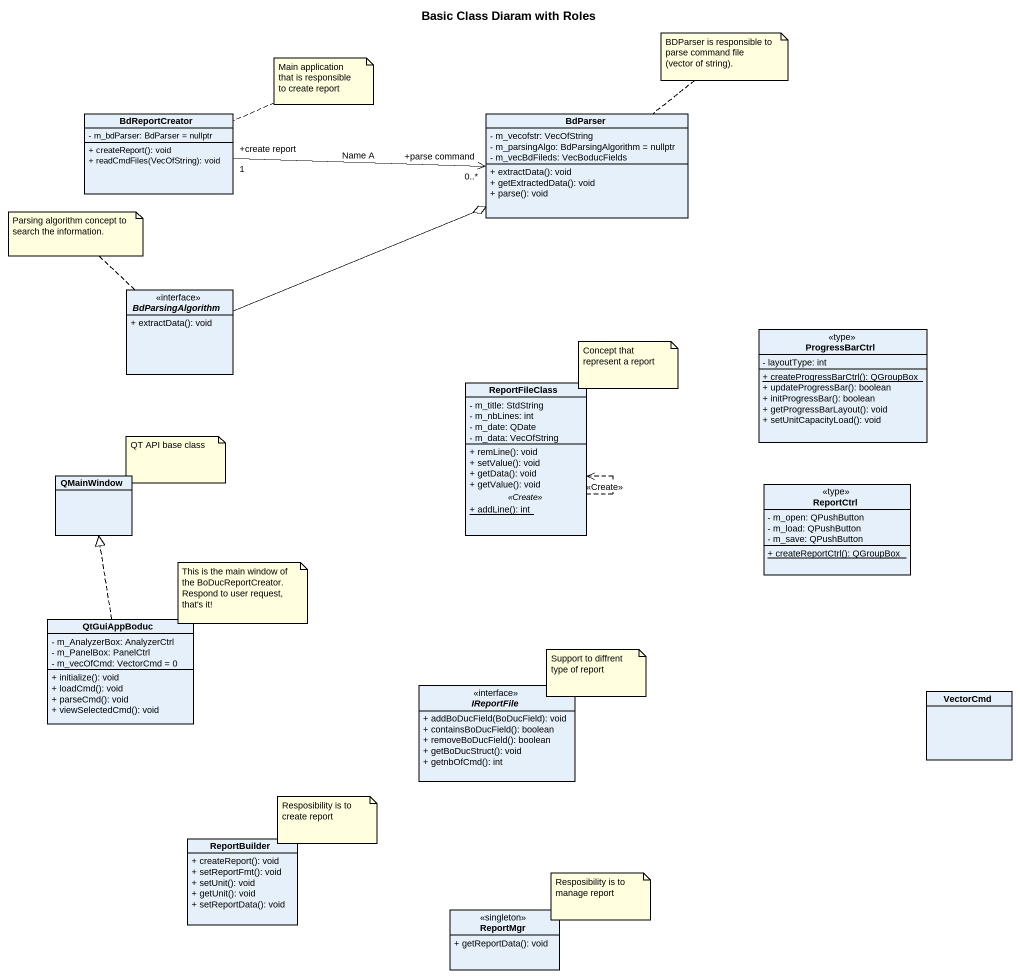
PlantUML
@startuml
title Basic Class Diaram with Roles
hide circle
hide empty members
skinparam classAttributeIconSize 0
class BdReportCreator {
  - m_bdParser: BdParser = nullptr
  + createReport(): void
  + readCmdFiles(VecOfString): void
}
class BdParser {
  - m_vecofstr: VecOfString
  - m_parsingAlgo: BdParsingAlgorithm = nullptr
  - m_vecBdFileds: VecBoducFields
  + extractData(): void
  + getExtractedData(): void
  + parse(): void
}
interface BdParsingAlgorithm {
  + extractData(): void
}
class ProgressBarCtrl <<type>> {
  - layoutType: int
  {static} + createProgressBarCtrl(): QGroupBox
  + updateProgressBar(): boolean
  + initProgressBar(): boolean
  + getProgressBarLayout(): void
  + setUnitCapacityLoad(): void
}
class ReportFileClass {
  - m_title: StdString
  - m_nbLines: int
  - m_date: QDate
  - m_data: VecOfString
  --
  + remLine(): void
  + setValue(): void
  + getData(): void
  + getValue(): void
  .. <<Create>> ..
  {static} + addLine(): int
}
class QMainWindow
class ReportCtrl <<type>> {
  - m_open: QPushButton
  - m_load: QPushButton
  - m_save: QPushButton
  {static} + createReportCtrl(): QGroupBox
}
class QtGuiAppBoduc {
  - m_AnalyzerBox: AnalyzerCtrl
  - m_PanelBox: PanelCtrl
  - m_vecOfCmd: VectorCmd = 0
  + initialize(): void
  + loadCmd(): void
  + parseCmd(): void
  + viewSelectedCmd(): void
}
interface IReportFile {
  + addBoDucField(BoDucField): void
  + containsBoDucField(): boolean
  + removeBoDucField(): boolean
  + getBoDucStruct(): void
  + getnbOfCmd(): int
}
class VectorCmd
class ReportBuilder {
  + createReport(): void
  + setReportFmt(): void
  + setUnit(): void
  + getUnit(): void
  + setReportData(): void
}
class ReportMgr <<singleton>> {
  + getReportData(): void
}
BdReportCreator "+create report\n1" -right-> "+parse command\n0..*" BdParser : Name A
BdParsingAlgorithm -right-o BdParser
ReportFileClass ..> ReportFileClass : <<Create>>
QtGuiAppBoduc .up.|> QMainWindow
note right of BdReportCreator : Main application that is responsible to create report
note top of BdParser : BDParser is responsible to parse command file (vector of string).
note top of BdParsingAlgorithm : Parsing algorithm concept to search the information.
note as N4
  Concept that represent a report
end note
note as N5
  QT API base class
end note
note as N6
  This is the main window of the BoDucReportCreator.
  Respond to user request, that's it!
end note
note as N7
  Support to diffrent type of report
end note
note as N8
  Resposibility is to create report
end note
note as N9
  Resposibility is to manage report
end note
@enduml
